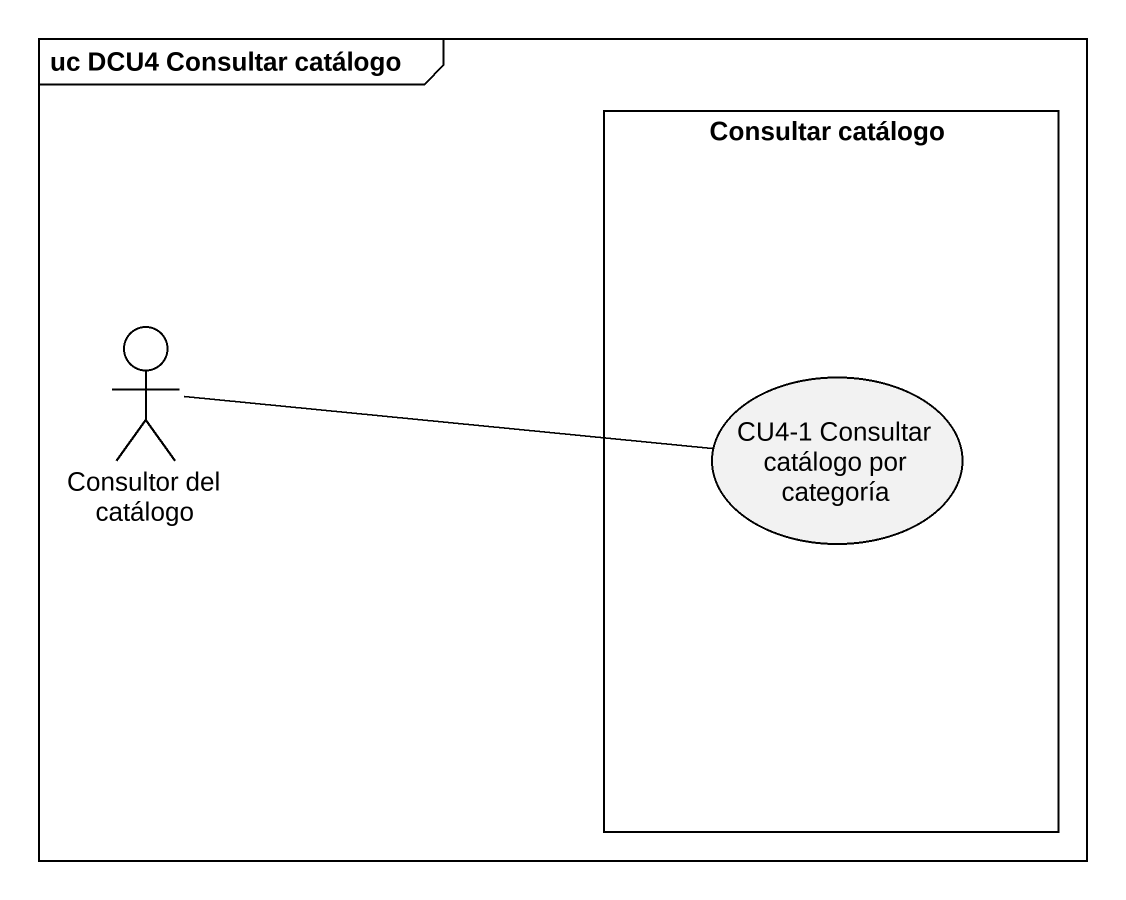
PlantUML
@startuml
mainframe uc DCU4 Consultar catálogo
rectangle "Consultar catálogo" as Consultar_catálogo {
  usecase "CU4-1 Consultar catálogo por categoría" as CU4_1_Consultar_catálogo
}
actor "Consultor del catálogo" as Consultor_del_catálogo
Consultor_del_catálogo -right- CU4_1_Consultar_catálogo
@enduml
